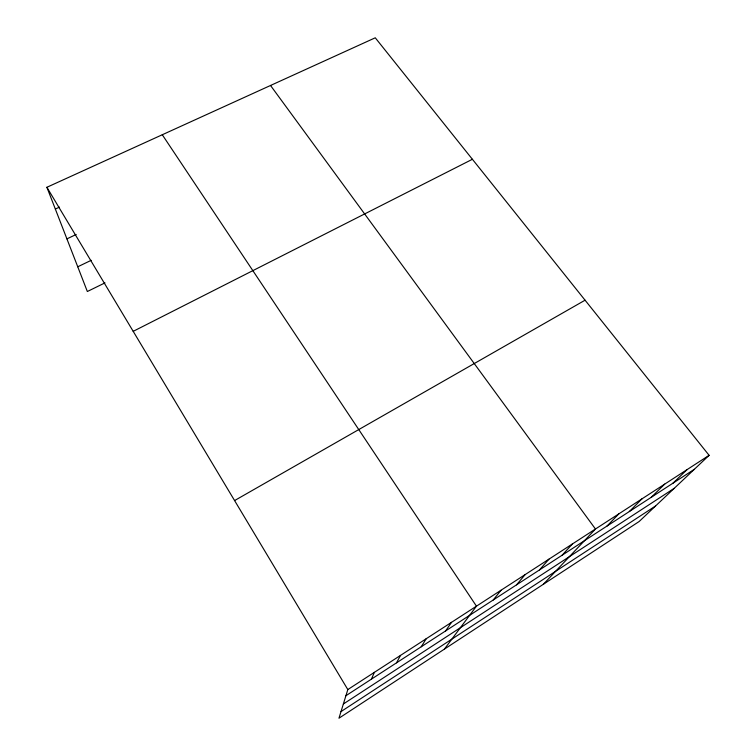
<?xml version="1.0" encoding="UTF-8"?>
<svg xmlns="http://www.w3.org/2000/svg" width="756" height="756" viewBox="0 0 756 756"><rect width="100%" height="100%" fill="white"/><g stroke="black" fill="none" stroke-linecap="round" stroke-linejoin="round"><path stroke-width="1.13" d="M709.109 455.329L347.817 689.567L338.971 718.2L639.151 521.508L709.109 455.329L375.26 37.8L46.891 187.28L87.346 291.514L104.98 282.876M371.423 679.143L374.371 672.349M396.531 662.823L400.5 655.414M421.262 646.758L426.214 638.735M445.615 630.929L451.53 622.32M444.415 649.102L476.45 606.17L162.285 134.748M493.252 599.971L500.992 590.256M516.546 584.842L525.146 574.598M539.491 569.92L548.941 559.166M562.105 555.225L572.377 543.98M543.375 584.265L595.463 529.011L270.525 85.475M607.03 526.034L618.88 513.825M629.332 511.538L641.957 498.865M651.313 497.259L664.675 484.133M672.982 483.178L687.053 469.618M341.013 711.585L655.565 505.972M345.917 695.718L694.329 469.306M343.366 703.987L674.229 488.319M234.587 500.567L585.068 300.198M133.198 331.336L472.396 159.28M77.755 266.783L91.174 260.329M66.915 238.868L76.214 234.473M55.339 209.043L59.497 207.125M46.891 187.28L347.817 689.567"/></g></svg>
